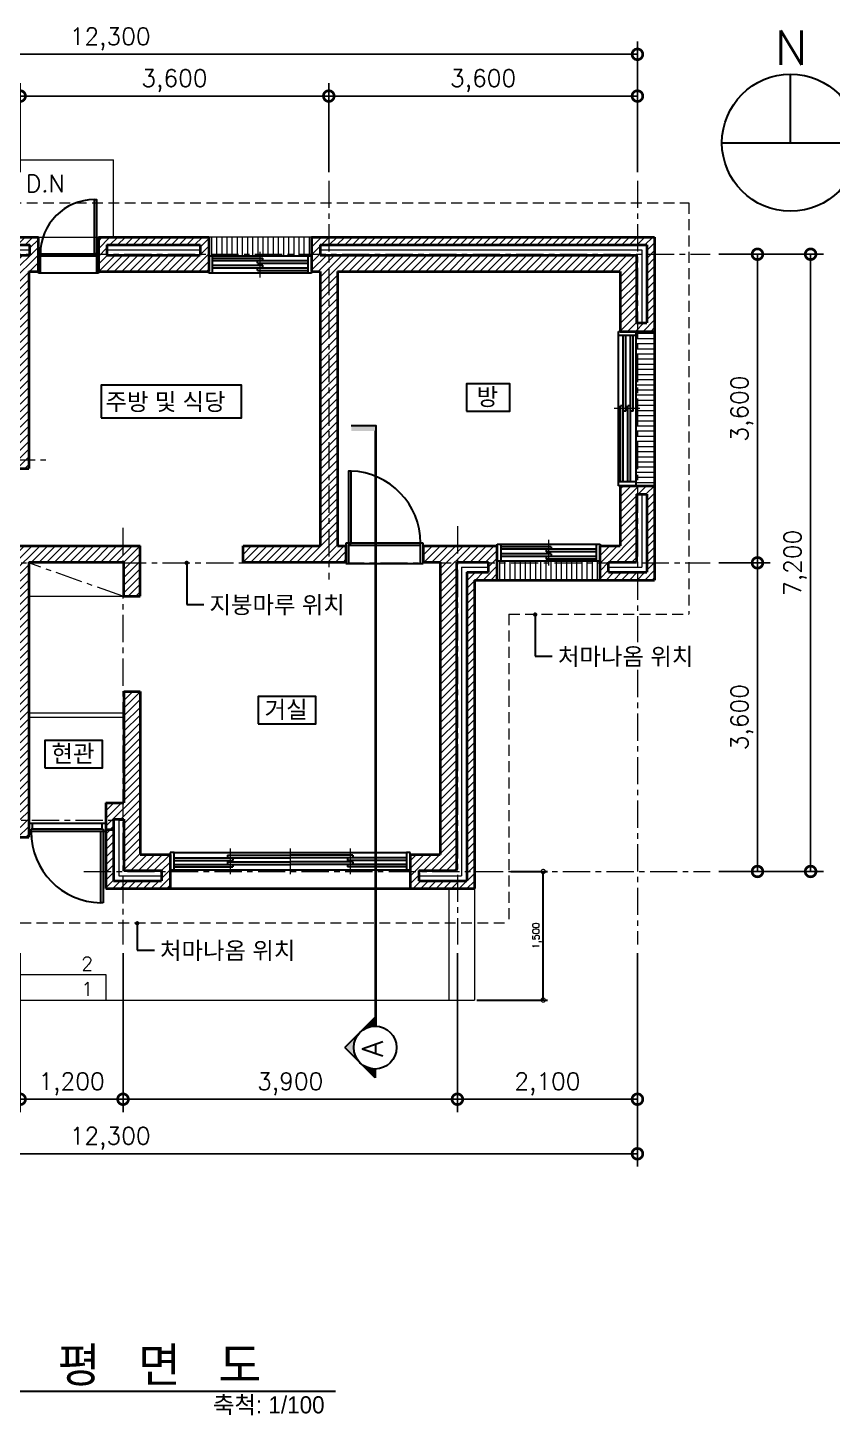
# Model space of a CAD drawing. Header units: millimetres. Extents: x -26940 to 54523, y 0 to 50405.
# Drawn here: x -19542 to -10159, y 31898 to 48083 of the extents above; entities that cross this region are included whole.
import ezdxf

# ---------------------------------------------------------------- set-up
doc = ezdxf.new("R2010")
doc.units = ezdxf.units.MM
doc.header["$LTSCALE"] = 10
doc.header["$PDMODE"] = 35
doc.header["$PDSIZE"] = 25
doc.linetypes.add('CENTER', pattern=[50.8, 31.75, -6.35, 6.35, -6.35])
doc.linetypes.add('HIDDEN', pattern=[9.525, 6.35, -3.175])
doc.layers.get('0').update_dxf_attribs({"lineweight": 30})
doc.layers.get('Defpoints').update_dxf_attribs({"color": 8})
for name, color, linetype, lineweight in [('단면선', 2, 'Continuous', 40), ('단열재', 6, 'BATTING', 9), ('마감선', 3, 'Continuous', 20), ('입면선', 4, 'Continuous', 30), ('중심선', 1, 'CENTER', 20), ('치수및문자', 7, 'Continuous', 30), ('해칭선', 6, 'Continuous', 9)]:
    doc.layers.add(name, color=color, linetype=linetype, lineweight=lineweight)
doc.styles.add('KOR', font='')
doc.styles.get("Standard").update_dxf_attribs({"font": 'romans.shx', "bigfont": 'whgtxt.shx'})
doc.styles.get('KOR').set_extended_font_data('Gulim')
doc.linetypes.add('BATTING', pattern='A,0.00254,-2.54,[134,ltypeshp.shx,S=2.54,R=0,X=-2.54,Y=0],-5.08,[134,ltypeshp.shx,S=2.54,R=180,X=2.54,Y=0],-2.54', length=10.16254)
doc.dimstyles.new('100', dxfattribs={"dimscale": 100, "dimtxt": 2, "dimasz": 2.5, "dimexe": 1.5, "dimexo": 1, "dimgap": 0.6, "dimtad": 1, "dimdsep": 46, "dimlunit": 6, "dimtxsty": 'Standard', "dimblk": 'DOTSMALL', "dimcen": 0, "dimclrd": 7, "dimclre": 7, "dimclrt": 7, "dimadec": 0, "dimazin": 0, "dimtfac": 1, "dimtix": 1, "dimtmove": 0, "dimatfit": 3, "dimldrblk": 'DOTSMALL', "dimfxl": 200, "dimarcsym": 1})
doc.dimstyles.new('40', dxfattribs={"dimscale": 40, "dimtxt": 2, "dimasz": 2.5, "dimexe": 1.25, "dimexo": 0.625, "dimtad": 1, "dimlunit": 6, "dimtxsty": 'Standard', "dimblk": 'DOTSMALL', "dimcen": 2.5, "dimclrd": 7, "dimclre": 7, "dimclrt": 7, "dimadec": 0, "dimazin": 0, "dimtfac": 1, "dimtmove": 0, "dimatfit": 3, "dimldrblk": 'DOTSMALL', "dimfxl": 1, "dimlwd": 30, "dimlwe": 30, "dimarcsym": 0})
pattern_1 = [(45, (-294836.39, 137039.395), (-44.90128, 44.90128), [])]
pattern_2 = [(90, (-294836.39, 137039.395), (-60, 4e-15), [])]

# ---------------------------------------------------------------- blocks, each defined once
blk = doc.blocks.new('_DotSmall')
at = {"color": 0, "linetype": 'ByBlock', "const_width": 0.5}
blk.add_lwpolyline([(-0.0625, 0, 1), (0.0625, 0, 1)], format="xyb", close=True, dxfattribs=at)
blk = doc.blocks.new('*D28')
at = {"layer": 'Defpoints', "color": 0, "transparency": 16777216}
for p in [(-16031, 47286), (-19631, 46298), (-16031, 46298)]:
    blk.add_point(p, dxfattribs=at)
at = {"layer": '치수및문자', "color": 7, "linetype": 'Continuous', "lineweight": -2, "transparency": 16777216}
for p, q in [((-19631, 46398), (-19631, 47436)), ((-19631, 47286), (-16031, 47286))]:
    blk.add_line(p, q, dxfattribs=at)
at = {"layer": '치수및문자', "color": 7, "lineweight": -2, "transparency": 16777216}
blk.add_line((-16031, 46398), (-16031, 47436), dxfattribs=at)
at = {"layer": '치수및문자', "color": 7, "lineweight": -2, "transparency": 16777216, "xscale": 250, "yscale": 250, "zscale": 250, "rotation": 180}
blk.add_blockref('_DotSmall', (-19631, 47286), dxfattribs=at)
at = {"layer": '치수및문자', "color": 7, "lineweight": -2, "transparency": 16777216, "xscale": 250, "yscale": 250, "zscale": 250}
blk.add_blockref('_DotSmall', (-16031, 47286), dxfattribs=at)
at = {"layer": '치수및문자', "color": 7, "transparency": 16777216, "insert": (-17831, 47465), "char_height": 200, "attachment_point": 5}
blk.add_mtext('3,600', dxfattribs=at)
blk = doc.blocks.new('*D29')
at = {"layer": 'Defpoints', "color": 0, "transparency": 16777216}
for p in [(-12431, 47286), (-16031, 46298), (-12431, 46298)]:
    blk.add_point(p, dxfattribs=at)
at = {"layer": '치수및문자', "color": 7, "linetype": 'Continuous', "lineweight": -2, "transparency": 16777216}
for p, q in [((-16031, 46398), (-16031, 47436)), ((-16031, 47286), (-12431, 47286))]:
    blk.add_line(p, q, dxfattribs=at)
at = {"layer": '치수및문자', "color": 7, "lineweight": -2, "transparency": 16777216}
blk.add_line((-12431, 46398), (-12431, 47436), dxfattribs=at)
at = {"layer": '치수및문자', "color": 7, "lineweight": -2, "transparency": 16777216, "xscale": 250, "yscale": 250, "zscale": 250, "rotation": 180}
blk.add_blockref('_DotSmall', (-16031, 47286), dxfattribs=at)
at = {"layer": '치수및문자', "color": 7, "lineweight": -2, "transparency": 16777216, "xscale": 250, "yscale": 250, "zscale": 250}
blk.add_blockref('_DotSmall', (-12431, 47286), dxfattribs=at)
at = {"layer": '치수및문자', "color": 7, "transparency": 16777216, "insert": (-14231, 47465), "char_height": 200, "attachment_point": 5}
blk.add_mtext('3,600', dxfattribs=at)
blk = doc.blocks.new('*D33')
at = {"layer": 'Defpoints', "color": 0, "transparency": 16777216}
for p in [(-11581, 41841), (-11031, 41841), (-11581, 38241)]:
    blk.add_point(p, dxfattribs=at)
at = {"layer": '치수및문자', "color": 7, "lineweight": -2, "transparency": 16777216}
blk.add_line((-11481, 41841), (-10881, 41841), dxfattribs=at)
at = {"layer": '치수및문자', "color": 7, "linetype": 'Continuous', "lineweight": -2, "transparency": 16777216}
for p, q in [((-11031, 38241), (-11031, 41841)), ((-11481, 38241), (-10881, 38241))]:
    blk.add_line(p, q, dxfattribs=at)
at = {"layer": '치수및문자', "color": 7, "lineweight": -2, "transparency": 16777216, "xscale": 250, "yscale": 250, "zscale": 250}
for p, rotation in [((-11031, 41841), 90), ((-11031, 38241), 270)]:
    blk.add_blockref('_DotSmall', p, dxfattribs=dict(at, rotation=rotation))
at = {"layer": '치수및문자', "color": 7, "transparency": 16777216, "insert": (-11210, 40041), "char_height": 200, "attachment_point": 5, "rotation": 90}
blk.add_mtext('3,600', dxfattribs=at)
blk = doc.blocks.new('*D34')
at = {"layer": 'Defpoints', "color": 0, "transparency": 16777216}
for p in [(-11581, 45441), (-11031, 45441), (-11581, 41841)]:
    blk.add_point(p, dxfattribs=at)
at = {"layer": '치수및문자', "color": 7, "lineweight": -2, "transparency": 16777216}
blk.add_line((-11481, 45441), (-10881, 45441), dxfattribs=at)
at = {"layer": '치수및문자', "color": 7, "linetype": 'Continuous', "lineweight": -2, "transparency": 16777216}
for p, q in [((-11031, 41841), (-11031, 45441)), ((-11481, 41841), (-10881, 41841))]:
    blk.add_line(p, q, dxfattribs=at)
at = {"layer": '치수및문자', "color": 7, "lineweight": -2, "transparency": 16777216, "xscale": 250, "yscale": 250, "zscale": 250}
for p, rotation in [((-11031, 45441), 90), ((-11031, 41841), 270)]:
    blk.add_blockref('_DotSmall', p, dxfattribs=dict(at, rotation=rotation))
at = {"layer": '치수및문자', "color": 7, "transparency": 16777216, "insert": (-11210, 43641), "char_height": 200, "attachment_point": 5, "rotation": 90}
blk.add_mtext('3,600', dxfattribs=at)
blk = doc.blocks.new('*D37')
at = {"layer": 'Defpoints', "color": 0, "transparency": 16777216}
for p in [(-19631, 37388), (-18431, 37388), (-18431, 35584)]:
    blk.add_point(p, dxfattribs=at)
at = {"layer": '치수및문자', "color": 7, "linetype": 'Continuous', "lineweight": -2, "transparency": 16777216}
for p, q in [((-19631, 37288), (-19631, 35434)), ((-19631, 35584), (-18431, 35584))]:
    blk.add_line(p, q, dxfattribs=at)
at = {"layer": '치수및문자', "color": 7, "lineweight": -2, "transparency": 16777216}
blk.add_line((-18431, 37288), (-18431, 35434), dxfattribs=at)
at = {"layer": '치수및문자', "color": 7, "lineweight": -2, "transparency": 16777216, "xscale": 250, "yscale": 250, "zscale": 250, "rotation": 180}
blk.add_blockref('_DotSmall', (-19631, 35584), dxfattribs=at)
at = {"layer": '치수및문자', "color": 7, "lineweight": -2, "transparency": 16777216, "xscale": 250, "yscale": 250, "zscale": 250}
blk.add_blockref('_DotSmall', (-18431, 35584), dxfattribs=at)
at = {"layer": '치수및문자', "color": 7, "transparency": 16777216, "insert": (-19031, 35763), "char_height": 200, "attachment_point": 5}
blk.add_mtext('1,200', dxfattribs=at)
blk = doc.blocks.new('*D38')
at = {"layer": 'Defpoints', "color": 0, "transparency": 16777216}
for p in [(-18431, 37388), (-14531, 37388), (-14531, 35584)]:
    blk.add_point(p, dxfattribs=at)
at = {"layer": '치수및문자', "color": 7, "linetype": 'Continuous', "lineweight": -2, "transparency": 16777216}
for p, q in [((-18431, 37288), (-18431, 35434)), ((-18431, 35584), (-14531, 35584))]:
    blk.add_line(p, q, dxfattribs=at)
at = {"layer": '치수및문자', "color": 7, "lineweight": -2, "transparency": 16777216}
blk.add_line((-14531, 37288), (-14531, 35434), dxfattribs=at)
at = {"layer": '치수및문자', "color": 7, "lineweight": -2, "transparency": 16777216, "xscale": 250, "yscale": 250, "zscale": 250, "rotation": 180}
blk.add_blockref('_DotSmall', (-18431, 35584), dxfattribs=at)
at = {"layer": '치수및문자', "color": 7, "lineweight": -2, "transparency": 16777216, "xscale": 250, "yscale": 250, "zscale": 250}
blk.add_blockref('_DotSmall', (-14531, 35584), dxfattribs=at)
at = {"layer": '치수및문자', "color": 7, "transparency": 16777216, "insert": (-16481, 35763), "char_height": 200, "attachment_point": 5}
blk.add_mtext('3,900', dxfattribs=at)
blk = doc.blocks.new('*D39')
at = {"layer": 'Defpoints', "color": 0, "transparency": 16777216}
for p in [(-14531, 37388), (-12431, 37388), (-14531, 35584)]:
    blk.add_point(p, dxfattribs=at)
at = {"layer": '치수및문자', "color": 7, "lineweight": -2, "transparency": 16777216}
blk.add_line((-14531, 37288), (-14531, 35434), dxfattribs=at)
at = {"layer": '치수및문자', "color": 7, "linetype": 'Continuous', "lineweight": -2, "transparency": 16777216}
for p, q in [((-12431, 37288), (-12431, 35434)), ((-12431, 35584), (-14531, 35584))]:
    blk.add_line(p, q, dxfattribs=at)
at = {"layer": '치수및문자', "color": 7, "lineweight": -2, "transparency": 16777216, "xscale": 250, "yscale": 250, "zscale": 250, "rotation": 180}
blk.add_blockref('_DotSmall', (-14531, 35584), dxfattribs=at)
at = {"layer": '치수및문자', "color": 7, "lineweight": -2, "transparency": 16777216, "xscale": 250, "yscale": 250, "zscale": 250}
blk.add_blockref('_DotSmall', (-12431, 35584), dxfattribs=at)
at = {"layer": '치수및문자', "color": 7, "transparency": 16777216, "insert": (-13481, 35763), "char_height": 200, "attachment_point": 5}
blk.add_mtext('2,100', dxfattribs=at)
blk = doc.blocks.new('*D22')
at = {"layer": 'Defpoints', "color": 0, "transparency": 16777216}
for p in [(-12431, 47773), (-24731, 46298), (-12431, 46298)]:
    blk.add_point(p, dxfattribs=at)
at = {"layer": '치수및문자', "color": 7, "linetype": 'Continuous', "lineweight": -2, "transparency": 16777216}
for p, q in [((-24731, 46398), (-24731, 47923)), ((-24731, 47773), (-12431, 47773))]:
    blk.add_line(p, q, dxfattribs=at)
at = {"layer": '치수및문자', "color": 7, "lineweight": -2, "transparency": 16777216}
blk.add_line((-12431, 46398), (-12431, 47923), dxfattribs=at)
at = {"layer": '치수및문자', "color": 7, "lineweight": -2, "transparency": 16777216, "xscale": 250, "yscale": 250, "zscale": 250, "rotation": 180}
blk.add_blockref('_DotSmall', (-24731, 47773), dxfattribs=at)
at = {"layer": '치수및문자', "color": 7, "lineweight": -2, "transparency": 16777216, "xscale": 250, "yscale": 250, "zscale": 250}
blk.add_blockref('_DotSmall', (-12431, 47773), dxfattribs=at)
at = {"layer": '치수및문자', "color": 7, "transparency": 16777216, "insert": (-18581, 47952), "char_height": 200, "attachment_point": 5}
blk.add_mtext('12,300', dxfattribs=at)
blk = doc.blocks.new('*D24')
at = {"layer": 'Defpoints', "color": 0, "transparency": 16777216}
for p in [(-24731, 37388), (-12431, 37388), (-12431, 34948)]:
    blk.add_point(p, dxfattribs=at)
at = {"layer": '치수및문자', "color": 7, "linetype": 'Continuous', "lineweight": -2, "transparency": 16777216}
for p, q in [((-24731, 37288), (-24731, 34798)), ((-24731, 34948), (-12431, 34948))]:
    blk.add_line(p, q, dxfattribs=at)
at = {"layer": '치수및문자', "color": 7, "lineweight": -2, "transparency": 16777216}
blk.add_line((-12431, 37288), (-12431, 34798), dxfattribs=at)
at = {"layer": '치수및문자', "color": 7, "lineweight": -2, "transparency": 16777216, "xscale": 250, "yscale": 250, "zscale": 250, "rotation": 180}
blk.add_blockref('_DotSmall', (-24731, 34948), dxfattribs=at)
at = {"layer": '치수및문자', "color": 7, "lineweight": -2, "transparency": 16777216, "xscale": 250, "yscale": 250, "zscale": 250}
blk.add_blockref('_DotSmall', (-12431, 34948), dxfattribs=at)
at = {"layer": '치수및문자', "color": 7, "transparency": 16777216, "insert": (-18581, 35127), "char_height": 200, "attachment_point": 5}
blk.add_mtext('12,300', dxfattribs=at)
blk = doc.blocks.new('*D25')
at = {"layer": 'Defpoints', "color": 0, "transparency": 16777216}
for p in [(-11581, 45441), (-11581, 38241), (-10411, 38241)]:
    blk.add_point(p, dxfattribs=at)
at = {"layer": '치수및문자', "color": 7, "linetype": 'Continuous', "lineweight": -2, "transparency": 16777216}
for p, q in [((-11481, 45441), (-10261, 45441)), ((-10411, 45441), (-10411, 38241))]:
    blk.add_line(p, q, dxfattribs=at)
at = {"layer": '치수및문자', "color": 7, "lineweight": -2, "transparency": 16777216}
blk.add_line((-11481, 38241), (-10261, 38241), dxfattribs=at)
at = {"layer": '치수및문자', "color": 7, "lineweight": -2, "transparency": 16777216, "xscale": 250, "yscale": 250, "zscale": 250}
for p, rotation in [((-10411, 45441), 90), ((-10411, 38241), 270)]:
    blk.add_blockref('_DotSmall', p, dxfattribs=dict(at, rotation=rotation))
at = {"layer": '치수및문자', "color": 7, "transparency": 16777216, "insert": (-10591, 41841), "char_height": 200, "attachment_point": 5, "rotation": 90}
blk.add_mtext('7,200', dxfattribs=at)
blk = doc.blocks.new('*D43')
at = {"layer": 'Defpoints', "color": 0, "transparency": 16777216}
for p in [(-13931, 38241), (-13530, 38241), (-14331, 36741)]:
    blk.add_point(p, dxfattribs=at)
at = {"layer": '해칭선', "color": 7, "linetype": 'Continuous', "lineweight": 30, "transparency": 16777216}
for p, q in [((-13906, 38241), (-13480, 38241)), ((-13530, 36741), (-13530, 38241)), ((-14306, 36741), (-13480, 36741))]:
    blk.add_line(p, q, dxfattribs=at)
at = {"layer": '해칭선', "color": 7, "lineweight": 30, "transparency": 16777216, "xscale": 100, "yscale": 100, "zscale": 100}
for p, rotation in [((-13530, 38241), 90), ((-13530, 36741), 270)]:
    blk.add_blockref('_DotSmall', p, dxfattribs=dict(at, rotation=rotation))
at = {"layer": '해칭선', "color": 7, "transparency": 16777216, "insert": (-13603, 37491), "char_height": 80, "attachment_point": 5, "rotation": 90}
blk.add_mtext('1,500', dxfattribs=at)

msp = doc.modelspace()

# ---------------------------------------------------------------- hatches: boundary and pattern name
at = {"layer": '치수및문자'}
h = msp.add_hatch(color=256, dxfattribs=at)
h.dxf.hatch_style = 1
h.paths.add_polyline_path([(-15490.533, 43380.987), (-15490.533, 43443.672), (-15769.593, 43443.672), (-15769.593, 43380.987)])
h = msp.add_hatch(color=256, dxfattribs=at)
h.dxf.hatch_style = 1
h.paths.add_polyline_path([(-15490.533, 36540.247), (-15667.289, 36363.49, -0.198912367), (-15490.533, 36436.705)])
h = msp.add_hatch(color=256, dxfattribs=at)
h.dxf.hatch_style = 1
h.paths.add_polyline_path([(-15667.289, 36363.49), (-15844.045, 36186.734), (-15667.289, 36009.978, -0.198912367), (-15740.504, 36186.734, -0.198912367)])
h = msp.add_hatch(color=256, dxfattribs=at)
h.dxf.hatch_style = 1
h.paths.add_polyline_path([(-15490.533, 35936.763, -0.198912367), (-15667.289, 36009.978), (-15490.533, 35833.222)])
at = {"layer": '해칭선'}
h = msp.add_hatch(dxfattribs=at)
h.set_pattern_fill('ANSI31', color=256, scale=20)
h.set_pattern_definition(pattern_1)
h.paths.add_polyline_path([(-20207.266, 45240.934), (-19731.219, 45240.934), (-19731.219, 43140.934), (-19831.219, 43140.934), (-19831.219, 42940.934), (-19531.219, 42940.934), (-19531.219, 45240.934), (-19418.462, 45240.934), (-19418.462, 45640.934), (-20207.266, 45640.934)])
h.paths.add_polyline_path([(-20107.266, 45430.934), (-20107.266, 45550.934), (-19518.462, 45550.934), (-19518.462, 45430.934)], flags=16)
h = msp.add_hatch(dxfattribs=at)
h.set_pattern_fill('ANSI31', color=256, scale=20)
h.set_pattern_definition(pattern_1)
h.paths.add_polyline_path([(-17431.219, 45420.934), (-17431.219, 45640.934), (-18718.906, 45640.934), (-18718.906, 45240.934), (-17431.219, 45240.934)])
h.paths.add_polyline_path([(-18618.906, 45430.934), (-18618.906, 45550.934), (-17531.219, 45550.934), (-17531.219, 45430.934)], flags=16)
h = msp.add_hatch(dxfattribs=at)
h.set_pattern_fill('_USER', color=256, scale=60, angle=90, pattern_type=0)
h.set_pattern_definition(pattern_2)
h.paths.add_polyline_path([(-16231.219, 45640.934), (-17431.219, 45640.934), (-17431.219, 45420.934), (-16231.219, 45420.934)])
h = msp.add_hatch(dxfattribs=at)
h.set_pattern_fill('ANSI31', color=256, scale=20)
h.set_pattern_definition([(45, (-50162.4, 2011585.995), (-44.9012806, 44.9012806), [])])
h.paths.add_polyline_path([(-12441.219, 45430.934), (-16031.219, 45430.934), (-16031.219, 41850.934), (-15831.219, 41850.934), (-15831.219, 42040.934), (-15931.219, 42040.934), (-15931.219, 45240.934), (-12631.219, 45240.934), (-12631.219, 44540.934), (-12431.219, 44540.934), (-12431.219, 44640.934), (-12441.219, 44640.934)])
h.paths.add_polyline_path([(-12431.219, 45640.934), (-16031.219, 45640.934), (-16031.219, 45550.934), (-12431.219, 45550.934)])
h.paths.add_polyline_path([(-12231.219, 45640.934), (-12431.219, 45640.934), (-12431.219, 45550.934), (-12321.219, 45550.934), (-12321.219, 45440.934), (-12231.219, 45440.934)])
h.paths.add_polyline_path([(-12231.219, 45440.934), (-12321.219, 45440.934), (-12321.219, 44640.934), (-12431.219, 44640.934), (-12431.219, 44540.934), (-12231.219, 44540.934)])
h.paths.add_polyline_path([(-16031.219, 45640.934), (-16231.219, 45640.934), (-16231.219, 45440.934), (-16131.219, 45440.934), (-16131.219, 45550.934), (-16031.219, 45550.934)])
h.paths.add_polyline_path([(-16031.219, 45430.934), (-16131.219, 45430.934), (-16131.219, 45440.934), (-16231.219, 45440.934), (-16231.219, 45240.934), (-16131.219, 45240.934), (-16131.219, 42040.934), (-17031.219, 42040.934), (-17031.219, 41850.934), (-16031.219, 41850.934)])
h = msp.add_hatch(dxfattribs=at)
h.set_pattern_fill('_USER', color=256, scale=60, pattern_type=0)
h.set_pattern_definition([(0, (-294836.39, 137039.395), (0, 60), [])])
h.paths.add_polyline_path([(-12231.219, 44540.934), (-12451.219, 44540.934), (-12451.219, 42740.934), (-12231.219, 42740.934)])
h = msp.add_hatch(dxfattribs=at)
h.set_pattern_fill('ANSI31', color=256, scale=20)
h.set_pattern_definition(pattern_1)
h.paths.add_polyline_path([(-12866.825, 41640.934), (-12231.219, 41640.934), (-12231.219, 42740.934), (-12631.219, 42740.934), (-12631.219, 42040.934), (-12866.825, 42040.934)])
h.paths.add_polyline_path([(-12766.825, 41850.934), (-12441.219, 41850.934), (-12441.219, 42640.934), (-12321.219, 42640.934), (-12321.219, 41730.934), (-12766.825, 41730.934)], flags=16)
h = msp.add_hatch(dxfattribs=at)
h.set_pattern_fill('ANSI31', color=256, scale=20)
h.set_pattern_definition(pattern_1)
h.paths.add_polyline_path([(-19831.219, 42040.934), (-19831.219, 41850.934), (-19731.219, 41850.934), (-19731.219, 39040.934), (-20681.219, 39040.934), (-20681.219, 38640.934), (-19531.219, 38640.934), (-19531.219, 41850.934), (-18421.219, 41850.934), (-18421.219, 41450.934), (-18231.219, 41450.934), (-18231.219, 42040.934)])
h.paths.add_polyline_path([(-19631.219, 38850.934), (-19631.219, 38730.934), (-20581.219, 38730.934), (-20581.219, 38850.934)], flags=16)
h = msp.add_hatch(dxfattribs=at)
h.set_pattern_fill('ANSI31', color=256, scale=20)
h.set_pattern_definition(pattern_1)
h.paths.add_polyline_path([(-15081.219, 38040.934), (-14331.219, 38040.934), (-14331.219, 41640.934), (-14066.825, 41640.934), (-14066.825, 42040.934), (-14731.219, 42040.934), (-14931.219, 42040.934), (-14931.219, 41850.934), (-14731.219, 41850.934), (-14731.219, 38440.934), (-15081.219, 38440.934), (-15081.219, 38260.934)])
h.paths.add_polyline_path([(-14541.219, 41850.934), (-14166.825, 41850.934), (-14166.825, 41730.934), (-14421.219, 41730.934), (-14421.219, 38130.934), (-14981.219, 38130.934), (-14981.219, 38250.934), (-14541.219, 38250.934)], flags=16)
h = msp.add_hatch(dxfattribs=at)
h.set_pattern_fill('_USER', color=256, scale=60, angle=90, pattern_type=0)
h.set_pattern_definition(pattern_2)
h.paths.add_polyline_path([(-12866.825, 41860.934), (-14066.825, 41860.934), (-14066.825, 41640.934), (-12866.825, 41640.934)])
h = msp.add_hatch(dxfattribs=at)
h.set_pattern_fill('ANSI31', color=256, scale=20)
h.set_pattern_definition(pattern_1)
h.paths.add_polyline_path([(-18421.219, 40340.934), (-18421.219, 39040.934), (-18631.219, 39040.934), (-18631.219, 38730.934), (-18541.219, 38730.934), (-18541.219, 38850.934), (-18421.219, 38850.934), (-18421.219, 38440.934), (-18421.219, 38250.934), (-17981.219, 38250.934), (-17981.219, 38130.934), (-18541.219, 38130.934), (-18541.219, 38730.934), (-18631.219, 38730.934), (-18631.219, 38040.934), (-17881.219, 38040.934), (-17881.219, 38440.934), (-18231.219, 38440.934), (-18231.219, 40340.934)])

# ---------------------------------------------------------------- linework, layer by layer
at = {"layer": '단면선'}
for p, q in [((-20207.266, 45640.934), (-19418.462, 45640.934)), ((-20107.266, 45550.934), (-19518.462, 45550.934)), ((-19518.462, 45430.934), (-19518.462, 45550.934)), ((-19418.462, 45240.934), (-19418.462, 45640.934)), ((-18718.906, 45640.934), (-17431.219, 45640.934)), ((-18718.906, 45640.934), (-18718.906, 45236.48)), ((-18618.906, 45550.934), (-17531.219, 45550.934)), ((-18618.906, 45550.934), (-18618.906, 45430.934)), ((-17531.219, 45550.934), (-17531.219, 45430.934)), ((-17431.219, 45640.934), (-17431.219, 45240.934)), ((-16231.219, 45640.934), (-16231.219, 45240.934)), ((-16231.219, 45640.934), (-12231.219, 45640.934)), ((-16131.219, 45550.934), (-12321.219, 45550.934)), ((-16131.219, 45550.934), (-16131.219, 45430.934)), ((-12321.219, 45550.934), (-12321.219, 44640.934)), ((-12231.219, 45640.934), (-12231.219, 41640.934)), ((-20107.266, 45430.934), (-19518.462, 45430.934)), ((-19418.462, 45430.728), (-19418.462, 45236.48)), ((-18718.906, 45430.728), (-18718.906, 45236.48)), ((-18718.906, 45430.728), (-18718.906, 45236.48)), ((-18618.906, 45430.934), (-17531.219, 45430.934)), ((-16131.219, 45430.934), (-12441.219, 45430.934)), ((-12441.219, 45430.934), (-12441.219, 44640.934)), ((-19531.219, 45240.934), (-19531.219, 42940.934)), ((-19531.219, 45240.934), (-19418.462, 45240.934)), ((-18718.906, 45240.934), (-17431.219, 45240.934)), ((-16231.219, 45240.934), (-16131.219, 45240.934)), ((-16131.219, 45240.934), (-16131.219, 42040.934)), ((-15931.219, 45240.934), (-15931.219, 42040.934)), ((-15931.219, 45240.934), (-12631.219, 45240.934)), ((-12631.219, 45240.934), (-12631.219, 44540.934)), ((-12631.219, 44540.934), (-12231.219, 44540.934)), ((-12441.219, 44640.934), (-12321.219, 44640.934)), ((-19831.219, 42940.934), (-19531.219, 42940.934)), ((-12631.219, 42740.934), (-12631.219, 42040.934)), ((-12631.219, 42740.934), (-12231.219, 42740.934)), ((-12441.219, 42640.934), (-12441.219, 41850.934)), ((-12441.219, 42640.934), (-12321.219, 42640.934)), ((-12321.219, 42640.934), (-12321.219, 41730.934)), ((-19831.219, 42040.934), (-18231.219, 42040.934)), ((-18231.219, 41450.934), (-18231.219, 42040.934)), ((-17031.219, 42040.934), (-16131.219, 42040.934)), ((-17031.219, 41850.934), (-17031.219, 42040.934)), ((-15931.219, 42040.934), (-15831.219, 42040.934)), ((-15831.219, 42052.241), (-15831.219, 41852.241)), ((-14931.219, 42052.241), (-14931.219, 41852.241)), ((-14931.219, 42040.934), (-14731.219, 42040.934)), ((-14731.219, 42040.934), (-14066.825, 42040.934)), ((-14066.825, 41640.934), (-14066.825, 42040.934)), ((-12866.825, 42040.934), (-12631.219, 42040.934)), ((-12866.825, 41640.934), (-12866.825, 42040.934)), ((-19531.219, 41850.934), (-19531.219, 38640.934)), ((-19531.219, 41850.934), (-18421.219, 41850.934)), ((-18421.219, 41450.934), (-18421.219, 41850.934)), ((-17031.219, 41850.934), (-15831.219, 41850.934)), ((-14931.219, 41850.934), (-14731.219, 41850.934)), ((-14731.219, 41850.934), (-14731.219, 38440.934)), ((-14541.219, 41850.934), (-14541.219, 38250.934)), ((-14541.219, 41850.934), (-14166.825, 41850.934)), ((-14166.825, 41730.934), (-14166.825, 41850.934)), ((-12766.825, 41850.934), (-12441.219, 41850.934)), ((-12766.825, 41730.934), (-12766.825, 41850.934)), ((-14421.219, 41730.934), (-14421.219, 38130.934)), ((-14421.219, 41730.934), (-14166.825, 41730.934)), ((-14331.219, 41640.934), (-14331.219, 38040.934)), ((-14331.219, 41640.934), (-12231.219, 41640.934)), ((-12766.825, 41730.934), (-12321.219, 41730.934)), ((-18421.219, 41450.934), (-18231.219, 41450.934)), ((-18421.219, 40340.934), (-18231.219, 40340.934)), ((-18421.219, 40340.934), (-18421.219, 39040.934)), ((-18231.219, 40340.934), (-18231.219, 38440.934)), ((-18631.219, 39040.934), (-18631.219, 38040.934)), ((-18631.219, 39040.934), (-18421.219, 39040.934)), ((-18541.219, 38850.934), (-18541.219, 38130.934)), ((-18541.219, 38850.934), (-18421.219, 38850.934)), ((-18421.219, 38850.934), (-18421.219, 38250.934)), ((-18421.219, 38850.934), (-18421.219, 38440.934)), ((-18631.219, 38730.934), (-18541.219, 38730.934)), ((-23731.219, 38640.934), (-19531.219, 38640.934)), ((-18231.219, 38440.934), (-17881.219, 38440.934)), ((-17881.219, 38440.934), (-17881.219, 38040.934)), ((-15081.219, 38440.934), (-14731.219, 38440.934)), ((-15081.219, 38440.934), (-15081.219, 38040.934)), ((-18421.219, 38250.934), (-17981.219, 38250.934)), ((-17981.219, 38250.934), (-17981.219, 38130.934)), ((-14981.219, 38250.934), (-14541.219, 38250.934)), ((-14981.219, 38250.934), (-14981.219, 38130.934)), ((-18631.219, 38040.934), (-14331.219, 38040.934)), ((-18541.219, 38130.934), (-17981.219, 38130.934)), ((-14981.219, 38130.934), (-14421.219, 38130.934))]:
    msp.add_line(p, q, dxfattribs=at)
at = {"layer": '단열재', "ltscale": 0.6}
for p, q in [((-20107.266, 45490.934), (-19518.462, 45490.934)), ((-18618.906, 45490.934), (-17531.219, 45490.934)), ((-16131.219, 45490.934), (-12381.219, 45490.934)), ((-12381.219, 45490.934), (-12381.219, 44640.934)), ((-12381.219, 42640.934), (-12381.219, 41790.934)), ((-14481.219, 41790.934), (-14481.219, 38190.934)), ((-14481.219, 41790.934), (-14166.825, 41790.934)), ((-12766.825, 41790.934), (-12381.219, 41790.934)), ((-18481.219, 38850.934), (-18481.219, 38190.934)), ((-18481.219, 38190.934), (-17981.219, 38190.934)), ((-14981.219, 38190.934), (-14481.219, 38190.934))]:
    msp.add_line(p, q, dxfattribs=at)
at = {"layer": '마감선'}
for p, q in [((-22531.219, 46540.934), (-18541.218, 46540.934)), ((-18541.218, 45640.934), (-18541.218, 46540.934)), ((-19418.462, 45640.934), (-18718.906, 45640.934)), ((-16231.219, 45640.934), (-17431.219, 45640.934)), ((-12231.219, 42740.934), (-12231.219, 44540.934)), ((-14066.825, 41640.934), (-12866.825, 41640.934)), ((-19531.219, 41450.934), (-18421.219, 41450.934)), ((-19531.219, 40090.934), (-18421.219, 40090.934)), ((-19531.219, 40040.934), (-18421.219, 40040.934)), ((-17881.219, 38040.934), (-15081.219, 38040.934)), ((-14631.219, 38040.934), (-14631.219, 36740.934)), ((-14331.219, 38040.934), (-14331.219, 36740.934)), ((-19931.219, 37040.934), (-18631.219, 37040.934)), ((-18631.219, 37040.934), (-18631.219, 36740.934)), ((-19931.219, 36740.934), (-14331.219, 36740.934))]:
    msp.add_line(p, q, dxfattribs=at)
at = {"layer": '마감선', "linetype": 'HIDDEN', "ltscale": 2}
for p, q in [((-22031.219, 46040.934), (-11831.219, 46040.934)), ((-11831.219, 46040.934), (-11831.219, 41240.934)), ((-13931.219, 41240.934), (-11831.219, 41240.934)), ((-13931.219, 41240.934), (-13931.219, 37640.934)), ((-19631.219, 37640.934), (-13931.219, 37640.934))]:
    msp.add_line(p, q, dxfattribs=at)
at = {"layer": '입면선'}
for p, q in [((-19418.462, 45446.273), (-18718.906, 45446.273)), ((-19418.462, 45220.934), (-19418.462, 45446.273)), ((-19395.143, 45220.934), (-19395.143, 45446.273)), ((-19395.143, 45422.955), (-18742.225, 45422.955)), ((-18742.225, 45446.273), (-18742.225, 45220.934)), ((-18718.906, 45446.273), (-18718.906, 45220.934)), ((-17431.219, 45420.934), (-16231.219, 45420.934)), ((-17431.219, 45220.934), (-17431.219, 45420.934)), ((-17386.219, 45220.934), (-17386.219, 45420.934)), ((-17386.219, 45367.073), (-17386.219, 45397.073)), ((-17386.219, 45397.073), (-16801.219, 45397.073)), ((-17386.219, 45367.073), (-16276.219, 45367.073)), ((-16861.219, 45337.073), (-16861.219, 45367.073)), ((-16861.219, 45337.073), (-16276.219, 45337.073)), ((-16801.219, 45367.073), (-16801.219, 45397.073)), ((-16276.219, 45420.934), (-16276.219, 45220.934)), ((-16231.219, 45420.934), (-16231.219, 45220.934)), ((-18718.906, 45220.934), (-19418.462, 45220.934)), ((-16231.219, 45220.934), (-17431.219, 45220.934)), ((-17386.219, 45282.284), (-17386.219, 45312.284)), ((-17386.219, 45312.284), (-16801.219, 45312.284)), ((-17386.219, 45282.284), (-16276.219, 45282.284)), ((-16861.219, 45252.284), (-16861.219, 45282.284)), ((-16861.219, 45252.284), (-16276.219, 45252.284)), ((-16801.219, 45282.284), (-16801.219, 45312.284)), ((-12651.219, 42740.934), (-12651.219, 44540.934)), ((-12651.219, 44540.934), (-12451.219, 44540.934)), ((-12451.219, 44540.934), (-12451.219, 42740.934)), ((-12651.219, 44495.934), (-12451.219, 44495.934)), ((-12597.358, 42785.934), (-12597.358, 44495.934)), ((-12567.358, 43610.934), (-12567.358, 44495.934)), ((-12512.569, 42785.934), (-12512.569, 44495.934)), ((-12482.569, 43610.934), (-12482.569, 44495.934)), ((-12597.358, 43670.934), (-12627.358, 43670.934)), ((-12627.358, 42785.934), (-12627.358, 43670.934)), ((-12567.358, 43610.934), (-12597.358, 43610.934)), ((-12542.569, 42785.934), (-12542.569, 43670.934)), ((-12512.569, 43670.934), (-12542.569, 43670.934)), ((-12482.569, 43610.934), (-12512.569, 43610.934)), ((-12451.219, 42785.934), (-12651.219, 42785.934)), ((-12451.219, 42740.934), (-12651.219, 42740.934)), ((-14931.219, 42072.241), (-15831.219, 42072.241)), ((-15831.219, 42072.241), (-15831.219, 41832.241)), ((-15801.219, 42072.241), (-15801.219, 41832.241)), ((-14961.219, 42042.241), (-15801.219, 42042.241)), ((-14961.219, 41832.241), (-14961.219, 42072.241)), ((-14931.219, 41832.241), (-14931.219, 42072.241)), ((-14066.825, 41860.934), (-14066.825, 42060.934)), ((-14066.825, 42060.934), (-12866.825, 42060.934)), ((-14021.825, 41860.934), (-14021.825, 42060.934)), ((-13436.825, 42029.585), (-14021.825, 42029.585)), ((-12911.825, 41999.585), (-14021.825, 41999.585)), ((-13436.825, 41944.796), (-14021.825, 41944.796)), ((-13496.825, 41999.585), (-13496.825, 41969.585)), ((-12911.825, 41969.585), (-13496.825, 41969.585)), ((-13436.825, 42029.585), (-13436.825, 41999.585)), ((-13436.825, 41944.796), (-13436.825, 41914.796)), ((-12911.825, 42060.934), (-12911.825, 41860.934)), ((-12911.825, 41999.585), (-12911.825, 41969.585)), ((-12866.825, 42060.934), (-12866.825, 41860.934)), ((-15831.219, 41832.241), (-14931.219, 41832.241)), ((-12866.825, 41860.934), (-14066.825, 41860.934)), ((-12911.825, 41914.796), (-14021.825, 41914.796)), ((-13496.825, 41914.796), (-13496.825, 41884.796)), ((-12911.825, 41884.796), (-13496.825, 41884.796)), ((-12911.825, 41914.796), (-12911.825, 41884.796)), ((-19531.219, 38706.085), (-19531.219, 38806.085)), ((-19531.219, 38806.085), (-18631.219, 38806.085)), ((-18631.219, 38706.085), (-19531.219, 38706.085)), ((-19501.219, 38706.085), (-19501.219, 38736.085)), ((-18661.219, 38736.085), (-19501.219, 38736.085)), ((-19486.219, 38736.085), (-19486.219, 38806.085)), ((-18691.219, 37876.085), (-18691.219, 38706.085)), ((-18676.219, 38806.085), (-18676.219, 38736.085)), ((-18661.219, 38736.085), (-18661.219, 38706.085)), ((-18661.219, 38736.085), (-18661.219, 37876.085)), ((-18631.219, 38806.085), (-18631.219, 38706.085)), ((-17836.219, 38460.934), (-17881.219, 38460.934)), ((-17881.219, 38460.934), (-17881.219, 38260.934)), ((-17836.219, 38260.934), (-17836.219, 38460.934)), ((-17836.219, 38460.934), (-15126.219, 38460.934)), ((-17836.219, 38399.817), (-16481.219, 38399.817)), ((-17836.219, 38369.817), (-17151.219, 38369.817)), ((-17211.219, 38429.817), (-17211.219, 38399.817)), ((-17211.219, 38429.817), (-16481.219, 38429.817)), ((-17151.219, 38399.817), (-17151.219, 38369.817)), ((-15751.219, 38429.817), (-16481.219, 38429.817)), ((-15126.219, 38399.817), (-16481.219, 38399.817)), ((-15811.219, 38399.817), (-15811.219, 38369.817)), ((-15126.219, 38369.817), (-15811.219, 38369.817)), ((-15751.219, 38429.817), (-15751.219, 38399.817)), ((-15081.219, 38460.934), (-15126.219, 38460.934)), ((-15126.219, 38460.934), (-15126.219, 38260.934)), ((-15081.219, 38260.934), (-15081.219, 38460.934)), ((-17881.219, 38260.934), (-17836.219, 38260.934)), ((-17836.219, 38323.647), (-16481.219, 38323.647)), ((-17836.219, 38293.647), (-17151.219, 38293.647)), ((-17836.219, 38260.934), (-15126.219, 38260.934)), ((-17211.219, 38353.647), (-17211.219, 38323.647)), ((-17211.219, 38353.647), (-16481.219, 38353.647)), ((-17151.219, 38323.647), (-17151.219, 38293.647)), ((-15751.219, 38353.647), (-16481.219, 38353.647)), ((-15126.219, 38323.647), (-16481.219, 38323.647)), ((-15811.219, 38323.647), (-15811.219, 38293.647)), ((-15126.219, 38293.647), (-15811.219, 38293.647)), ((-15751.219, 38353.647), (-15751.219, 38323.647)), ((-15126.219, 38260.934), (-15081.219, 38260.934)), ((-18661.219, 37876.085), (-18691.219, 37876.085))]:
    msp.add_line(p, q, dxfattribs=at)
for points in [[(-18742.225, 45446.273), (-18765.543, 45446.273), (-18765.543, 46079.276), (-18742.225, 46079.276)], [(-15801.219, 42072.241), (-15771.219, 42072.241), (-15771.219, 42912.241), (-15801.219, 42912.241)]]:
    msp.add_lwpolyline(points, close=True, dxfattribs=at)
for centre, radius, start, end in [((-18758.99, 45443.149), 636.161, 90.5901876, 179.7186358), ((-15802.175, 42071.855), 840.956, 0.0262945, 87.8904522), ((-18676.688, 38700.507), 824.55, 179.6123781, 268.9902331)]:
    msp.add_arc(centre, radius, start, end, dxfattribs=at)
at = {"layer": '중심선'}
for p, q in [((-16031.219, 46298.087), (-16031.219, 41648.128)), ((-12431.219, 46298.087), (-12431.219, 40917.156)), ((-21972.311, 45440.934), (-11580.817, 45440.934)), ((-16831.219, 45170.934), (-16831.219, 45470.934)), ((-12401.219, 43640.934), (-12701.219, 43640.934)), ((-21807.019, 43040.934), (-19315.211, 43040.934)), ((-18431.219, 42249.104), (-18431.219, 37388.301)), ((-14531.219, 42267.731), (-14531.219, 37388.301)), ((-13466.825, 42110.934), (-13466.825, 41810.934)), ((-25588.661, 41840.934), (-11580.817, 41840.934)), ((-18431.219, 41450.934), (-19531.219, 41840.934)), ((-12431.219, 40591.476), (-12431.219, 37388.301)), ((-25588.661, 38840.934), (-18431.219, 38840.934)), ((-17181.219, 38510.934), (-17181.219, 38260.934)), ((-17181.219, 38384.764), (-17181.219, 38210.934)), ((-16481.219, 38510.934), (-16481.219, 38210.934)), ((-15781.219, 38510.934), (-15781.219, 38260.934)), ((-15781.219, 38384.764), (-15781.219, 38210.934)), ((-18887.367, 38240.934), (-11580.817, 38240.934))]:
    msp.add_line(p, q, dxfattribs=at)
at = {"layer": '치수및문자'}
for p, q in [((-10645.056, 46742.088), (-10645.056, 47542.088)), ((-11445.056, 46742.088), (-9845.056, 46742.088)), ((-15490.533, 43380.987), (-15490.533, 36436.705)), ((-17688.607, 41840.934), (-17688.607, 41355.49)), ((-17688.607, 41355.49), (-17488.607, 41355.49)), ((-13623.922, 41238.246), (-13623.922, 40752.803)), ((-13623.922, 40752.803), (-13423.922, 40752.803)), ((-18265.614, 37636.677), (-18265.614, 37321.827)), ((-18265.614, 37321.827), (-18065.614, 37321.827)), ((-15490.533, 36540.247), (-15844.045, 36186.734)), ((-15490.533, 35833.222), (-15844.045, 36186.734)), ((-15490.533, 35936.763), (-15490.533, 35833.222)), ((-20642.674, 32177.606), (-15951.843, 32177.606))]:
    msp.add_line(p, q, dxfattribs=at)
for points in [[(-18686.394, 43531.792), (-17049.405, 43531.792), (-17049.405, 43914.071), (-18686.394, 43914.071)], [(-14423.695, 43611.045), (-13920.006, 43611.045), (-13920.006, 43928.057), (-14423.695, 43928.057)], [(-16855.175, 39964.269), (-16183.02, 39964.269), (-16183.02, 40282.686), (-16855.175, 40282.686)], [(-19342.139, 39450.129), (-18669.984, 39450.129), (-18669.984, 39768.545), (-19342.139, 39768.545)]]:
    msp.add_lwpolyline(points, close=True, dxfattribs=at)
msp.add_lwpolyline([(-15769.593, 43443.672), (-15480.533, 43443.672), (-15480.533, 36436.705)], dxfattribs=at)
at = {"layer": '치수및문자', "const_width": 25}
for points in [[(-17701.107, 41840.934, 1), (-17676.107, 41840.934, 1)], [(-13636.422, 41238.246, 1), (-13611.422, 41238.246, 1)], [(-18278.114, 37636.677, 1), (-18253.114, 37636.677, 1)]]:
    msp.add_lwpolyline(points, format="xyb", close=True, dxfattribs=at)
at = {"layer": '치수및문자'}
for centre, radius in [((-10645.056, 46742.088), 800), ((-15490.533, 36186.734), 249.971)]:
    msp.add_circle(centre, radius, dxfattribs=at)

# ---------------------------------------------------------------- texts
for s, height, p in [('N', 400, (-10826.567, 47650.912)), ('D.N', 200, (-19564.153, 46166.287)), ('2', 160, (-18917.796, 37084.131)), ('1', 160, (-18917.796, 36791.063))]:
    msp.add_text(s, height=height, dxfattribs=at).set_placement(p)
at = {"layer": '치수및문자', "style": 'KOR'}
for s, height, p in [('방', 200, (-14304.88, 43677.763)), ('주방 및 식당', 200, (-18634.802, 43620.167)), ('지붕마루 위치', 200, (-17422.688, 41251.886)), ('처마나옴 위치', 200, (-13358.003, 40649.198)), ('거실', 200, (-16780.272, 40030.568)), ('현관', 200, (-19265.512, 39516.092)), ('처마나옴 위치', 200, (-17999.695, 37218.223)), ('평   면   도', 400, (-19194.081, 32285.287)), ('축척: 1/100', 200, (-17382.087, 31919.399))]:
    msp.add_text(s, height=height, dxfattribs=at).set_placement(p)
at = {"layer": '치수및문자'}
msp.add_text('A', height=240, rotation=90, dxfattribs=at).set_placement((-15400.483, 36081.251))

# ---------------------------------------------------------------- dimensions: what is measured, and where the dimension line sits
for base, p1, p2, picture, middle in [((-12431.219, 47772.798), (-24731.219, 46298.087), (-12431.219, 46298.087), '*D22', (-18581.219, 47951.845)), ((-16031.219, 47285.767), (-19631.219, 46298.087), (-16031.219, 46298.087), '*D28', (-17831.219, 47464.814)), ((-12431.219, 47285.767), (-16031.219, 46298.087), (-12431.219, 46298.087), '*D29', (-14231.219, 47464.814)), ((-12431.219, 34948.298), (-24731.219, 37388.301), (-12431.219, 37388.301), '*D24', (-18581.219, 35127.346)), ((-18431.219, 35584.011), (-19631.219, 37388.301), (-18431.219, 37388.301), '*D37', (-19031.219, 35763.058)), ((-14531.219, 35584.011), (-18431.219, 37388.301), (-14531.219, 37388.301), '*D38', (-16481.219, 35763.058)), ((-14531.219, 35584.011), (-12431.219, 37388.301), (-14531.219, 37388.301), '*D39', (-13481.219, 35763.058))]:
    dim = msp.add_linear_dim(base=base, p1=p1, p2=p2, dimstyle='100', dxfattribs=at)
    dim.commit()
    dim.dimension.update_dxf_attribs({"geometry": picture, "text_midpoint": middle})
for base, p1, p2, angle, picture, middle in [((-11031.443, 45440.934), (-11580.817, 41840.934), (-11580.817, 45440.934), 270, '*D34', (-11210.491, 43640.934)), ((-10411.485, 38240.934), (-11580.817, 45440.934), (-11580.817, 38240.934), 90, '*D25', (-10590.532, 41840.934)), ((-11031.443, 41840.934), (-11580.817, 38240.934), (-11580.817, 41840.934), 270, '*D33', (-11210.491, 40040.934))]:
    dim = msp.add_linear_dim(base=base, p1=p1, p2=p2, angle=angle, dimstyle='100', dxfattribs=at)
    dim.commit()
    dim.dimension.update_dxf_attribs({"geometry": picture, "text_midpoint": middle})
at = {"layer": '해칭선'}
dim = msp.add_linear_dim(base=(-13529.98, 38240.934), p1=(-14331.219, 36740.934), p2=(-13931.219, 38240.934), angle=90, dimstyle='40', dxfattribs=at)
dim.commit()
dim.dimension.update_dxf_attribs({"geometry": '*D43', "text_midpoint": (-13602.599, 37490.934)})

doc.saveas('drawing.dxf')
